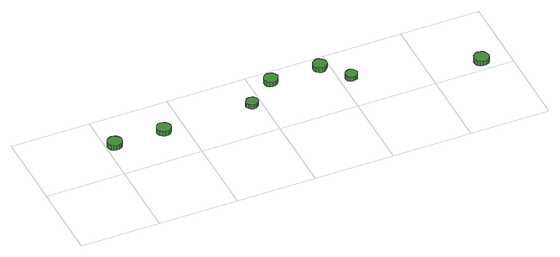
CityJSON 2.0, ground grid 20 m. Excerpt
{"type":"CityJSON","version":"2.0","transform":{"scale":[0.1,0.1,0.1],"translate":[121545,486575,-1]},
"CityObjects":{
"tree1":{"type":"SolitaryVegetationObject","attributes":{"function":"something"},"geometry":[{"type":"MultiSurface","lod":"1","boundaries":[[[0,1,2,3,4,5,6,7,8,9,10,11,12,13,14]],[[15,16,17,18,19,20,21,22,23,24,25,26,27,28,29]],[[0,29,28,1]],[[1,28,27,2]],[[2,27,26,3]],[[3,26,25,4]],[[4,25,24,5]],[[5,24,23,6]],[[6,23,22,7]],[[7,22,21,8]],[[8,21,20,9]],[[9,20,19,10]],[[10,19,18,11]],[[11,18,17,12]],[[12,17,16,13]],[[13,16,15,14]],[[14,15,29,0]]]}]},
"tree2":{"type":"SolitaryVegetationObject","attributes":{"function":"something"},"geometry":[{"type":"MultiSurface","lod":"1","boundaries":[[[30,31,32,33,34,35,36,37,38,39,40,41,42,43,44]],[[45,46,47,48,49,50,51,52,53,54,55,56,57,58,59]],[[30,59,58,31]],[[31,58,57,32]],[[32,57,56,33]],[[33,56,55,34]],[[34,55,54,35]],[[35,54,53,36]],[[36,53,52,37]],[[37,52,51,38]],[[38,51,50,39]],[[39,50,49,40]],[[40,49,48,41]],[[41,48,47,42]],[[42,47,46,43]],[[43,46,45,44]],[[44,45,59,30]]]}]},
"tree3":{"type":"SolitaryVegetationObject","attributes":{"function":"something"},"geometry":[{"type":"MultiSurface","lod":"1","boundaries":[[[60,61,62,63,64,65,66,67,68,69,70,71,72,73,74]],[[75,76,77,78,79,80,81,82,83,84,85,86,87,88,89]],[[60,89,88,61]],[[61,88,87,62]],[[62,87,86,63]],[[63,86,85,64]],[[64,85,84,65]],[[65,84,83,66]],[[66,83,82,67]],[[67,82,81,68]],[[68,81,80,69]],[[69,80,79,70]],[[70,79,78,71]],[[71,78,77,72]],[[72,77,76,73]],[[73,76,75,74]],[[74,75,89,60]]]}]},
"tree4":{"type":"SolitaryVegetationObject","attributes":{"function":"something"},"geometry":[{"type":"MultiSurface","lod":"1","boundaries":[[[90,91,92,93,94,95,96,97,98,99,100,101,102,103,104]],[[105,106,107,108,109,110,111,112,113,114,115,116,117,118,119]],[[90,119,118,91]],[[91,118,117,92]],[[92,117,116,93]],[[93,116,115,94]],[[94,115,114,95]],[[95,114,113,96]],[[96,113,112,97]],[[97,112,111,98]],[[98,111,110,99]],[[99,110,109,100]],[[100,109,108,101]],[[101,108,107,102]],[[102,107,106,103]],[[103,106,105,104]],[[104,105,119,90]]]}]},
"tree5":{"type":"SolitaryVegetationObject","attributes":{"function":"something"},"geometry":[{"type":"MultiSurface","lod":"1","boundaries":[[[120,121,122,123,124,125,126,127,128,129,130,131,132,133,134]],[[135,136,137,138,139,140,141,142,143,144,145,146,147,148,149]],[[120,149,148,121]],[[121,148,147,122]],[[122,147,146,123]],[[123,146,145,124]],[[124,145,144,125]],[[125,144,143,126]],[[126,143,142,127]],[[127,142,141,128]],[[128,141,140,129]],[[129,140,139,130]],[[130,139,138,131]],[[131,138,137,132]],[[132,137,136,133]],[[133,136,135,134]],[[134,135,149,120]]]}]},
"tree6":{"type":"SolitaryVegetationObject","attributes":{"function":"something"},"geometry":[{"type":"MultiSurface","lod":"1","boundaries":[[[150,151,152,153,154,155,156,157,158,159,160,161,162,163,164]],[[165,166,167,168,169,170,171,172,173,174,175,176,177,178,179]],[[150,179,178,151]],[[151,178,177,152]],[[152,177,176,153]],[[153,176,175,154]],[[154,175,174,155]],[[155,174,173,156]],[[156,173,172,157]],[[157,172,171,158]],[[158,171,170,159]],[[159,170,169,160]],[[160,169,168,161]],[[161,168,167,162]],[[162,167,166,163]],[[163,166,165,164]],[[164,165,179,150]]]}]},
"tree7":{"type":"SolitaryVegetationObject","attributes":{"function":"something"},"geometry":[{"type":"MultiSurface","lod":"1","boundaries":[[[180,181,182,183,184,185,186,187,188,189,190,191,192,193,194]],[[195,196,197,198,199,200,201,202,203,204,205,206,207,208,209]],[[180,209,208,181]],[[181,208,207,182]],[[182,207,206,183]],[[183,206,205,184]],[[184,205,204,185]],[[185,204,203,186]],[[186,203,202,187]],[[187,202,201,188]],[[188,201,200,189]],[[189,200,199,190]],[[190,199,198,191]],[[191,198,197,192]],[[192,197,196,193]],[[193,196,195,194]],[[194,195,209,180]]]}]}
},
"vertices":[
[41,104,22],[39,112,22],[34,118,22],[28,122,22],[20,123,22],[13,120,22],[7,115,22],[4,108,22],[4,100,22],[7,93,22],[13,88,22],[20,86,22],[28,87,22],[34,90,22],[39,97,22],[39,97,9],[34,90,9],[28,87,9],[20,86,9],[13,88,9],[7,93,9],[4,100,9],[4,108,9],[7,115,9],[13,120,9],[20,123,9],[28,122,9],[34,118,9],[39,112,9],[41,104,9],
[165,102,23],[163,109,23],[159,115,23],[153,119,23],[145,120,23],[138,118,23],[133,113,23],[130,106,23],[130,99,23],[133,92,23],[138,87,23],[145,85,23],[153,86,23],[159,89,23],[163,95,23],[163,95,10],[159,89,10],[153,86,10],[145,85,10],[138,87,10],[133,92,10],[130,99,10],[130,106,10],[133,113,10],[138,118,10],[145,120,10],[153,119,10],[159,115,10],[163,109,10],[165,102,10],
[389,103,24],[388,109,24],[384,114,24],[379,117,24],[372,118,24],[366,116,24],[362,112,24],[359,106,24],[359,100,24],[362,94,24],[366,90,24],[372,88,24],[379,89,24],[384,92,24],[388,97,24],[388,97,12],[384,92,12],[379,89,12],[372,88,12],[366,90,12],[362,94,12],[359,100,12],[359,106,12],[362,112,12],[366,116,12],[372,118,12],[379,117,12],[384,114,12],[388,109,12],[389,103,12],
[468,165,22],[466,172,22],[462,178,22],[456,182,22],[448,182,22],[441,180,22],[436,175,22],[433,168,22],[433,161,22],[436,154,22],[441,149,22],[448,147,22],[456,148,22],[462,152,22],[466,158,22],[466,158,9],[462,152,9],[456,148,9],[448,147,9],[441,149,9],[436,154,9],[433,161,9],[433,168,9],[436,175,9],[441,180,9],[448,182,9],[456,182,9],[462,178,9],[466,172,9],[468,165,9],
[593,164,23],[592,171,23],[587,177,23],[581,181,23],[574,182,23],[567,179,23],[561,174,23],[558,168,23],[558,160,23],[561,154,23],[567,149,23],[574,146,23],[581,147,23],[587,151,23],[592,157,23],[592,157,10],[587,151,10],[581,147,10],[574,146,10],[567,149,10],[561,154,10],[558,160,10],[558,168,10],[561,174,10],[567,179,10],[574,182,10],[581,181,10],[587,177,10],[592,171,10],[593,164,10],
[643,100,24],[641,106,24],[638,111,24],[632,115,24],[626,115,24],[620,113,24],[615,109,24],[613,103,24],[613,97,24],[615,91,24],[620,87,24],[626,85,24],[632,86,24],[638,89,24],[641,94,24],[641,94,12],[638,89,12],[632,86,12],[626,85,12],[620,87,12],[615,91,12],[613,97,12],[613,103,12],[615,109,12],[620,113,12],[626,115,12],[632,115,12],[638,111,12],[641,106,12],[643,100,12],
[948,28,26],[946,36,26],[942,42,26],[935,46,26],[927,47,26],[920,44,26],[914,39,26],[911,32,26],[911,24,26],[914,17,26],[920,12,26],[927,10,26],[935,10,26],[942,14,26],[946,20,26],[946,20,13],[942,14,13],[935,10,13],[927,10,13],[920,12,13],[914,17,13],[911,24,13],[911,32,13],[914,39,13],[920,44,13],[927,47,13],[935,46,13],[942,42,13],[946,36,13],[948,28,13]
]}
